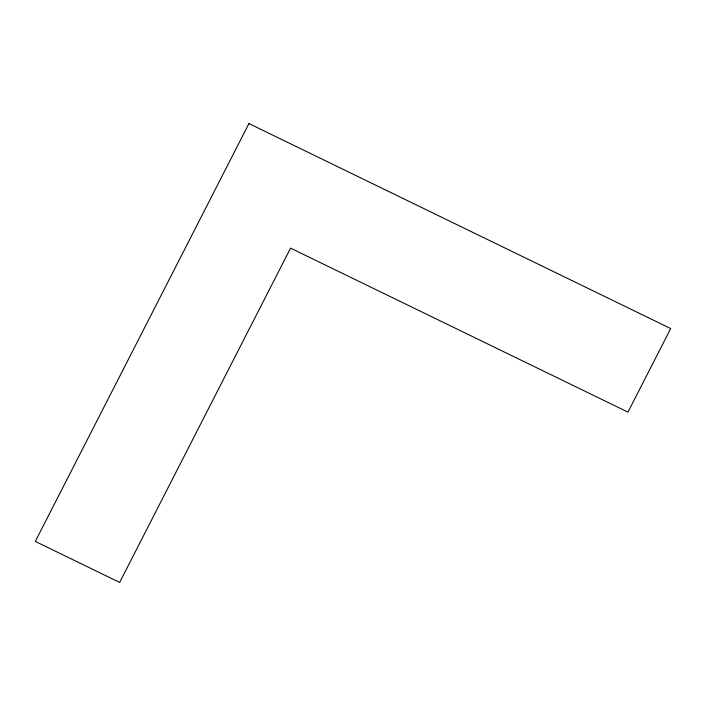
<?xml version="1.0" encoding="UTF-8"?>
<svg xmlns="http://www.w3.org/2000/svg" width="706" height="706" viewBox="0 0 706 706"><rect width="100%" height="100%" fill="white"/><g stroke="black" fill="none" stroke-linecap="round" stroke-linejoin="round"><path stroke-width="1.06" d="M248.944 123.576L35.3 541.423L119.649 582.424L290.563 248.141L627.969 412.119L670.7 328.555L248.944 123.576"/></g></svg>
